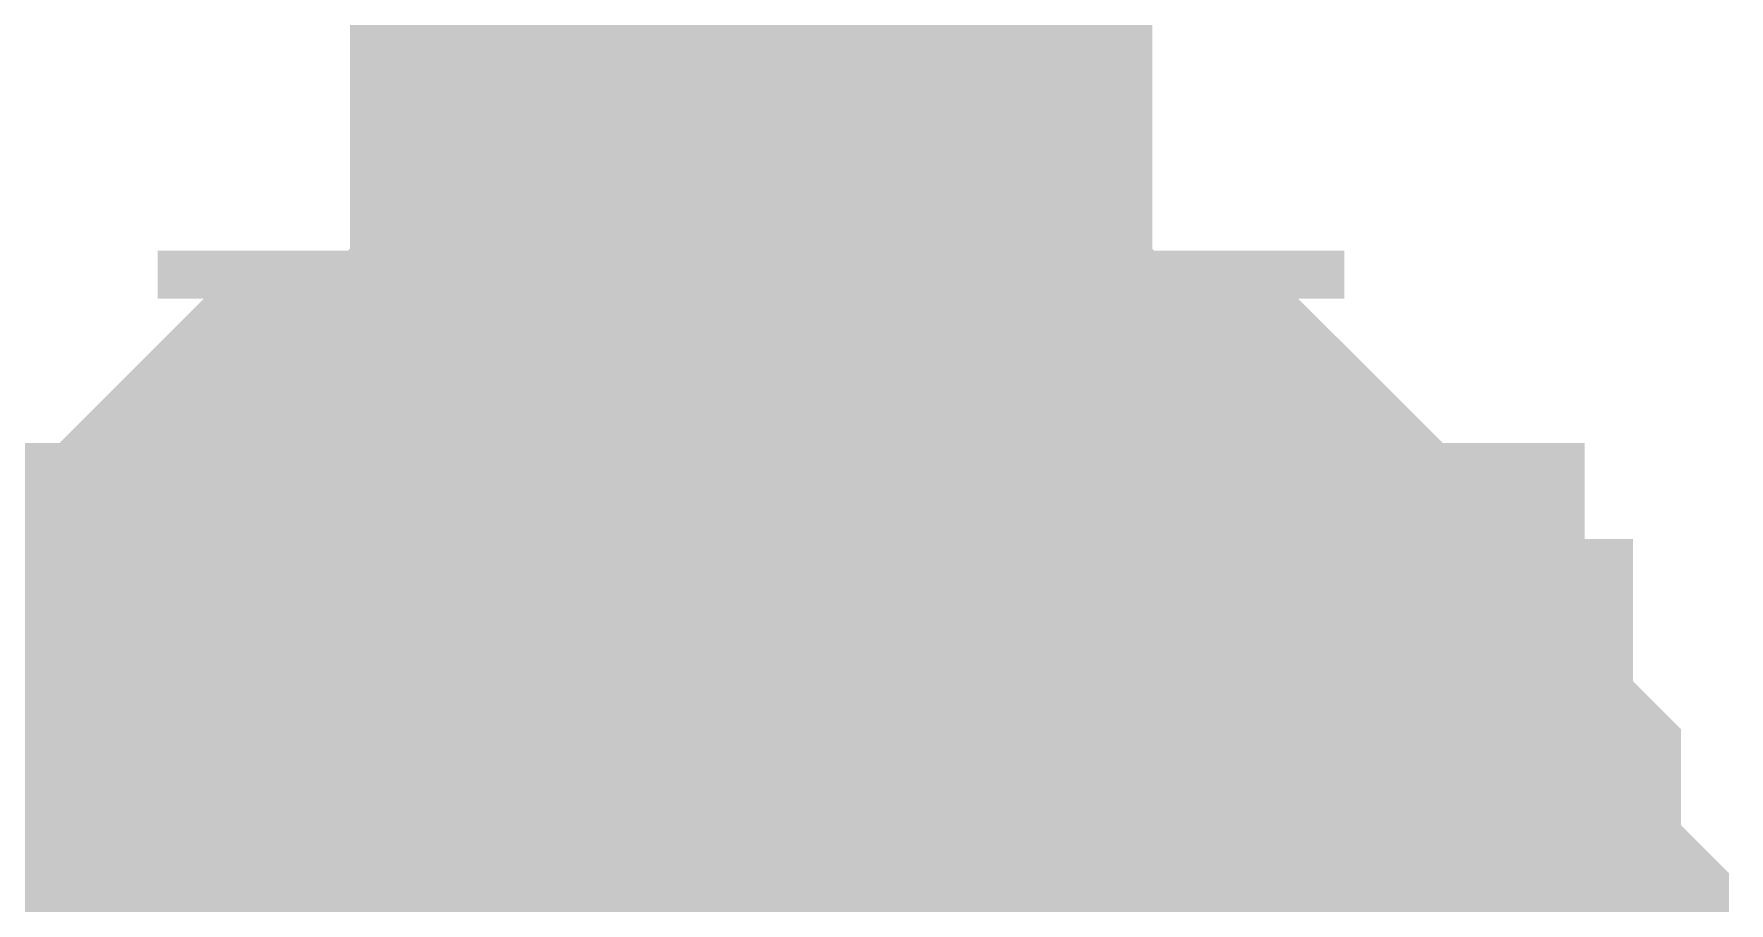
# Model space of a CAD drawing. Header units: inches. Extents: x 0 to 841, y 0 to 594.
# Drawn here: x 771.834 to 773.417, y 247.669 to 248.481 of the extents above; entities that cross this region are included whole.
import ezdxf

# ---------------------------------------------------------------- set-up
doc = ezdxf.new("R2010")
doc.units = ezdxf.units.IN
doc.layers.add('Sheet', color=255, linetype='Continuous')

msp = doc.modelspace()

# ---------------------------------------------------------------- linework, layer by layer
at = {"layer": 'Sheet'}
for points in [[(772.5037, 247.5, 0.7493, 0.7493, 0), (772.5037, 249.9705, 0.7493, 0.7493, 0)], [(771.7401, 247.5, 0.2997, 0.2997, 0), (771.7401, 247.5449, 0.2997, 0.2997, 0), (771.7401, 247.5898, 0.2997, 0.2997, 0), (771.7401, 247.5898, 0.2997, 0.2997, 0), (771.7401, 247.6348, 0.2997, 0.2997, 0), (771.785, 247.6797, 0.2997, 0.2997, 0), (771.785, 247.7246, 0.2997, 0.2997, 0), (771.785, 247.7695, 0.2997, 0.2997, 0), (771.785, 247.7695, 0.2997, 0.2997, 0), (771.83, 247.8144, 0.2997, 0.2997, 0), (771.83, 247.8593, 0.2997, 0.2997, 0), (771.8749, 247.8593, 0.2997, 0.2997, 0), (771.8749, 247.9043, 0.2997, 0.2997, 0), (771.8749, 247.9492, 0.2997, 0.2997, 0), (771.9198, 247.9492, 0.2997, 0.2997, 0), (771.9647, 247.9941, 0.2997, 0.2997, 0), (771.9647, 247.9941, 0.2997, 0.2997, 0), (772.0096, 248.039, 0.2997, 0.2997, 0), (772.0096, 248.039, 0.2997, 0.2997, 0), (772.0545, 248.0839, 0.2997, 0.2997, 0), (772.0994, 248.0839, 0.2997, 0.2997, 0), (772.0994, 248.1289, 0.2997, 0.2997, 0), (772.1444, 248.1289, 0.2997, 0.2997, 0), (772.1893, 248.1289, 0.2997, 0.2997, 0), (772.2342, 248.1738, 0.2997, 0.2997, 0), (772.2342, 248.1738, 0.2997, 0.2997, 0), (772.2791, 248.1738, 0.2997, 0.2997, 0), (772.324, 248.2187, 0.2997, 0.2997, 0), (772.3689, 248.2187, 0.2997, 0.2997, 0), (772.4139, 248.2187, 0.2997, 0.2997, 0), (772.4139, 248.2187, 0.2997, 0.2997, 0), (772.4588, 248.2187, 0.2997, 0.2997, 0), (772.5037, 248.2187, 0.2997, 0.2997, 0)], [(771.7401, 247.5, 0.2997, 0.2997, 0), (771.7401, 247.5449, 0.2997, 0.2997, 0), (771.7401, 247.5898, 0.2997, 0.2997, 0), (771.7401, 247.5898, 0.2997, 0.2997, 0), (771.7401, 247.6348, 0.2997, 0.2997, 0), (771.785, 247.6797, 0.2997, 0.2997, 0), (771.785, 247.7246, 0.2997, 0.2997, 0), (771.785, 247.7695, 0.2997, 0.2997, 0), (771.785, 247.7695, 0.2997, 0.2997, 0), (771.83, 247.8144, 0.2997, 0.2997, 0), (771.83, 247.8593, 0.2997, 0.2997, 0), (771.8749, 247.8593, 0.2997, 0.2997, 0), (771.8749, 247.9043, 0.2997, 0.2997, 0), (771.8749, 247.9492, 0.2997, 0.2997, 0), (771.9198, 247.9492, 0.2997, 0.2997, 0), (771.9647, 247.9941, 0.2997, 0.2997, 0), (771.9647, 247.9941, 0.2997, 0.2997, 0), (772.0096, 248.039, 0.2997, 0.2997, 0), (772.0096, 248.039, 0.2997, 0.2997, 0), (772.0545, 248.0839, 0.2997, 0.2997, 0), (772.0994, 248.0839, 0.2997, 0.2997, 0), (772.0994, 248.1289, 0.2997, 0.2997, 0), (772.1444, 248.1289, 0.2997, 0.2997, 0), (772.1893, 248.1289, 0.2997, 0.2997, 0), (772.2342, 248.1738, 0.2997, 0.2997, 0), (772.2342, 248.1738, 0.2997, 0.2997, 0), (772.2791, 248.1738, 0.2997, 0.2997, 0), (772.324, 248.2187, 0.2997, 0.2997, 0), (772.3689, 248.2187, 0.2997, 0.2997, 0), (772.4139, 248.2187, 0.2997, 0.2997, 0), (772.4139, 248.2187, 0.2997, 0.2997, 0), (772.4588, 248.2187, 0.2997, 0.2997, 0), (772.5037, 248.2187, 0.2997, 0.2997, 0)], [(771.7401, 247.5, 0.2997, 0.2997, 0), (771.7401, 247.5449, 0.2997, 0.2997, 0), (771.7401, 247.5898, 0.2997, 0.2997, 0), (771.7401, 247.5898, 0.2997, 0.2997, 0), (771.7401, 247.6348, 0.2997, 0.2997, 0), (771.785, 247.6797, 0.2997, 0.2997, 0), (771.785, 247.7246, 0.2997, 0.2997, 0), (771.785, 247.7695, 0.2997, 0.2997, 0), (771.785, 247.7695, 0.2997, 0.2997, 0), (771.83, 247.8144, 0.2997, 0.2997, 0), (771.83, 247.8593, 0.2997, 0.2997, 0), (771.8749, 247.8593, 0.2997, 0.2997, 0), (771.8749, 247.9043, 0.2997, 0.2997, 0), (771.8749, 247.9492, 0.2997, 0.2997, 0), (771.9198, 247.9492, 0.2997, 0.2997, 0), (771.9647, 247.9941, 0.2997, 0.2997, 0), (771.9647, 247.9941, 0.2997, 0.2997, 0), (772.0096, 248.039, 0.2997, 0.2997, 0), (772.0096, 248.039, 0.2997, 0.2997, 0), (772.0545, 248.0839, 0.2997, 0.2997, 0), (772.0994, 248.0839, 0.2997, 0.2997, 0), (772.0994, 248.1289, 0.2997, 0.2997, 0), (772.1444, 248.1289, 0.2997, 0.2997, 0), (772.1893, 248.1289, 0.2997, 0.2997, 0), (772.2342, 248.1738, 0.2997, 0.2997, 0), (772.2342, 248.1738, 0.2997, 0.2997, 0), (772.2791, 248.1738, 0.2997, 0.2997, 0), (772.324, 248.2187, 0.2997, 0.2997, 0), (772.3689, 248.2187, 0.2997, 0.2997, 0), (772.4139, 248.2187, 0.2997, 0.2997, 0), (772.4139, 248.2187, 0.2997, 0.2997, 0), (772.4588, 248.2187, 0.2997, 0.2997, 0), (772.5037, 248.2187, 0.2997, 0.2997, 0)], [(771.7401, 247.5, 0.2997, 0.2997, 0), (771.7401, 247.5449, 0.2997, 0.2997, 0), (771.7401, 247.5898, 0.2997, 0.2997, 0), (771.7401, 247.5898, 0.2997, 0.2997, 0), (771.7401, 247.6348, 0.2997, 0.2997, 0), (771.785, 247.6797, 0.2997, 0.2997, 0), (771.785, 247.7246, 0.2997, 0.2997, 0), (771.785, 247.7695, 0.2997, 0.2997, 0), (771.785, 247.7695, 0.2997, 0.2997, 0), (771.83, 247.8144, 0.2997, 0.2997, 0), (771.83, 247.8593, 0.2997, 0.2997, 0), (771.8749, 247.8593, 0.2997, 0.2997, 0), (771.8749, 247.9043, 0.2997, 0.2997, 0), (771.8749, 247.9492, 0.2997, 0.2997, 0), (771.9198, 247.9492, 0.2997, 0.2997, 0), (771.9647, 247.9941, 0.2997, 0.2997, 0), (771.9647, 247.9941, 0.2997, 0.2997, 0), (772.0096, 248.039, 0.2997, 0.2997, 0), (772.0096, 248.039, 0.2997, 0.2997, 0), (772.0545, 248.0839, 0.2997, 0.2997, 0), (772.0994, 248.0839, 0.2997, 0.2997, 0), (772.0994, 248.1289, 0.2997, 0.2997, 0), (772.1444, 248.1289, 0.2997, 0.2997, 0), (772.1893, 248.1289, 0.2997, 0.2997, 0), (772.2342, 248.1738, 0.2997, 0.2997, 0), (772.2342, 248.1738, 0.2997, 0.2997, 0), (772.2791, 248.1738, 0.2997, 0.2997, 0), (772.324, 248.2187, 0.2997, 0.2997, 0), (772.3689, 248.2187, 0.2997, 0.2997, 0), (772.4139, 248.2187, 0.2997, 0.2997, 0), (772.4139, 248.2187, 0.2997, 0.2997, 0), (772.4588, 248.2187, 0.2997, 0.2997, 0), (772.5037, 248.2187, 0.2997, 0.2997, 0)], [(772.5037, 248.2187, 0.2997, 0.2997, 0), (772.5037, 248.2187, 0.2997, 0.2997, 0)], [(772.5037, 248.2187, 0.2997, 0.2997, 0), (772.5486, 248.2187, 0.2997, 0.2997, 0), (772.5935, 248.2187, 0.2997, 0.2997, 0), (772.5935, 248.2187, 0.2997, 0.2997, 0), (772.6384, 248.2187, 0.2997, 0.2997, 0), (772.6833, 248.2187, 0.2997, 0.2997, 0), (772.7283, 248.1738, 0.2997, 0.2997, 0), (772.7732, 248.1738, 0.2997, 0.2997, 0), (772.7732, 248.1738, 0.2997, 0.2997, 0), (772.8181, 248.1289, 0.2997, 0.2997, 0), (772.863, 248.1289, 0.2997, 0.2997, 0), (772.9079, 248.1289, 0.2997, 0.2997, 0), (772.9079, 248.0839, 0.2997, 0.2997, 0), (772.9528, 248.0839, 0.2997, 0.2997, 0), (772.9978, 248.039, 0.2997, 0.2997, 0), (772.9978, 248.039, 0.2997, 0.2997, 0), (773.0427, 247.9941, 0.2997, 0.2997, 0), (773.0427, 247.9941, 0.2997, 0.2997, 0), (773.0876, 247.9492, 0.2997, 0.2997, 0), (773.1325, 247.9492, 0.2997, 0.2997, 0), (773.1325, 247.9043, 0.2997, 0.2997, 0), (773.1325, 247.8593, 0.2997, 0.2997, 0), (773.1774, 247.8593, 0.2997, 0.2997, 0), (773.1774, 247.8144, 0.2997, 0.2997, 0), (773.2223, 247.7695, 0.2997, 0.2997, 0), (773.2223, 247.7695, 0.2997, 0.2997, 0), (773.2223, 247.7246, 0.2997, 0.2997, 0), (773.2223, 247.6797, 0.2997, 0.2997, 0), (773.2673, 247.6348, 0.2997, 0.2997, 0), (773.2673, 247.5898, 0.2997, 0.2997, 0), (773.2673, 247.5898, 0.2997, 0.2997, 0), (773.2673, 247.5449, 0.2997, 0.2997, 0), (773.2673, 247.5, 0.2997, 0.2997, 0)], [(772.5037, 248.2187, 0.2997, 0.2997, 0), (772.5037, 248.2187, 0.2997, 0.2997, 0)], [(772.5037, 248.2187, 0.2997, 0.2997, 0), (772.5486, 248.2187, 0.2997, 0.2997, 0), (772.5935, 248.2187, 0.2997, 0.2997, 0), (772.5935, 248.2187, 0.2997, 0.2997, 0), (772.6384, 248.2187, 0.2997, 0.2997, 0), (772.6833, 248.2187, 0.2997, 0.2997, 0), (772.7283, 248.1738, 0.2997, 0.2997, 0), (772.7732, 248.1738, 0.2997, 0.2997, 0), (772.7732, 248.1738, 0.2997, 0.2997, 0), (772.8181, 248.1289, 0.2997, 0.2997, 0), (772.863, 248.1289, 0.2997, 0.2997, 0), (772.9079, 248.1289, 0.2997, 0.2997, 0), (772.9079, 248.0839, 0.2997, 0.2997, 0), (772.9528, 248.0839, 0.2997, 0.2997, 0), (772.9978, 248.039, 0.2997, 0.2997, 0), (772.9978, 248.039, 0.2997, 0.2997, 0), (773.0427, 247.9941, 0.2997, 0.2997, 0), (773.0427, 247.9941, 0.2997, 0.2997, 0), (773.0876, 247.9492, 0.2997, 0.2997, 0), (773.1325, 247.9492, 0.2997, 0.2997, 0), (773.1325, 247.9043, 0.2997, 0.2997, 0), (773.1325, 247.8593, 0.2997, 0.2997, 0), (773.1774, 247.8593, 0.2997, 0.2997, 0), (773.1774, 247.8144, 0.2997, 0.2997, 0), (773.2223, 247.7695, 0.2997, 0.2997, 0), (773.2223, 247.7695, 0.2997, 0.2997, 0), (773.2223, 247.7246, 0.2997, 0.2997, 0), (773.2223, 247.6797, 0.2997, 0.2997, 0), (773.2673, 247.6348, 0.2997, 0.2997, 0), (773.2673, 247.5898, 0.2997, 0.2997, 0), (773.2673, 247.5898, 0.2997, 0.2997, 0), (773.2673, 247.5449, 0.2997, 0.2997, 0), (773.2673, 247.5, 0.2997, 0.2997, 0)], [(772.5037, 248.2187, 0.2997, 0.2997, 0), (772.5037, 248.2187, 0.2997, 0.2997, 0)], [(772.5037, 248.2187, 0.2997, 0.2997, 0), (772.5486, 248.2187, 0.2997, 0.2997, 0), (772.5935, 248.2187, 0.2997, 0.2997, 0), (772.5935, 248.2187, 0.2997, 0.2997, 0), (772.6384, 248.2187, 0.2997, 0.2997, 0), (772.6833, 248.2187, 0.2997, 0.2997, 0), (772.7283, 248.1738, 0.2997, 0.2997, 0), (772.7732, 248.1738, 0.2997, 0.2997, 0), (772.7732, 248.1738, 0.2997, 0.2997, 0), (772.8181, 248.1289, 0.2997, 0.2997, 0), (772.863, 248.1289, 0.2997, 0.2997, 0), (772.9079, 248.1289, 0.2997, 0.2997, 0), (772.9079, 248.0839, 0.2997, 0.2997, 0), (772.9528, 248.0839, 0.2997, 0.2997, 0), (772.9978, 248.039, 0.2997, 0.2997, 0), (772.9978, 248.039, 0.2997, 0.2997, 0), (773.0427, 247.9941, 0.2997, 0.2997, 0), (773.0427, 247.9941, 0.2997, 0.2997, 0), (773.0876, 247.9492, 0.2997, 0.2997, 0), (773.1325, 247.9492, 0.2997, 0.2997, 0), (773.1325, 247.9043, 0.2997, 0.2997, 0), (773.1325, 247.8593, 0.2997, 0.2997, 0), (773.1774, 247.8593, 0.2997, 0.2997, 0), (773.1774, 247.8144, 0.2997, 0.2997, 0), (773.2223, 247.7695, 0.2997, 0.2997, 0), (773.2223, 247.7695, 0.2997, 0.2997, 0), (773.2223, 247.7246, 0.2997, 0.2997, 0), (773.2223, 247.6797, 0.2997, 0.2997, 0), (773.2673, 247.6348, 0.2997, 0.2997, 0), (773.2673, 247.5898, 0.2997, 0.2997, 0), (773.2673, 247.5898, 0.2997, 0.2997, 0), (773.2673, 247.5449, 0.2997, 0.2997, 0), (773.2673, 247.5, 0.2997, 0.2997, 0)], [(772.5037, 248.2187, 0.2997, 0.2997, 0), (772.5037, 248.2187, 0.2997, 0.2997, 0)], [(772.5037, 248.2187, 0.2997, 0.2997, 0), (772.5486, 248.2187, 0.2997, 0.2997, 0), (772.5935, 248.2187, 0.2997, 0.2997, 0), (772.5935, 248.2187, 0.2997, 0.2997, 0), (772.6384, 248.2187, 0.2997, 0.2997, 0), (772.6833, 248.2187, 0.2997, 0.2997, 0), (772.7283, 248.1738, 0.2997, 0.2997, 0), (772.7732, 248.1738, 0.2997, 0.2997, 0), (772.7732, 248.1738, 0.2997, 0.2997, 0), (772.8181, 248.1289, 0.2997, 0.2997, 0), (772.863, 248.1289, 0.2997, 0.2997, 0), (772.9079, 248.1289, 0.2997, 0.2997, 0), (772.9079, 248.0839, 0.2997, 0.2997, 0), (772.9528, 248.0839, 0.2997, 0.2997, 0), (772.9978, 248.039, 0.2997, 0.2997, 0), (772.9978, 248.039, 0.2997, 0.2997, 0), (773.0427, 247.9941, 0.2997, 0.2997, 0), (773.0427, 247.9941, 0.2997, 0.2997, 0), (773.0876, 247.9492, 0.2997, 0.2997, 0), (773.1325, 247.9492, 0.2997, 0.2997, 0), (773.1325, 247.9043, 0.2997, 0.2997, 0), (773.1325, 247.8593, 0.2997, 0.2997, 0), (773.1774, 247.8593, 0.2997, 0.2997, 0), (773.1774, 247.8144, 0.2997, 0.2997, 0), (773.2223, 247.7695, 0.2997, 0.2997, 0), (773.2223, 247.7695, 0.2997, 0.2997, 0), (773.2223, 247.7246, 0.2997, 0.2997, 0), (773.2223, 247.6797, 0.2997, 0.2997, 0), (773.2673, 247.6348, 0.2997, 0.2997, 0), (773.2673, 247.5898, 0.2997, 0.2997, 0), (773.2673, 247.5898, 0.2997, 0.2997, 0), (773.2673, 247.5449, 0.2997, 0.2997, 0), (773.2673, 247.5, 0.2997, 0.2997, 0)], [(771.7401, 247.6348, 0.0991, 0.0991, 0), (771.785, 247.6797, 0.0991, 0.0991, 0), (771.785, 247.7246, 0.0991, 0.0991, 0), (771.785, 247.7695, 0.0991, 0.0991, 0), (771.785, 247.7695, 0.0991, 0.0991, 0), (771.83, 247.8144, 0.0991, 0.0991, 0), (771.83, 247.8593, 0.0991, 0.0991, 0), (771.8749, 247.8593, 0.0991, 0.0991, 0), (771.8749, 247.9043, 0.0991, 0.0991, 0), (771.8749, 247.9492, 0.0991, 0.0991, 0), (771.9198, 247.9492, 0.0991, 0.0991, 0), (771.9647, 247.9941, 0.0991, 0.0991, 0), (771.9647, 247.9941, 0.0991, 0.0991, 0), (772.0096, 248.039, 0.0991, 0.0991, 0), (772.0096, 248.039, 0.0991, 0.0991, 0), (772.0545, 248.0839, 0.0991, 0.0991, 0), (772.0994, 248.0839, 0.0991, 0.0991, 0), (772.0994, 248.1289, 0.0991, 0.0991, 0), (772.1444, 248.1289, 0.0991, 0.0991, 0), (772.1893, 248.1289, 0.0991, 0.0991, 0), (772.2342, 248.1738, 0.0991, 0.0991, 0), (772.2342, 248.1738, 0.0991, 0.0991, 0), (772.2791, 248.1738, 0.0991, 0.0991, 0), (772.324, 248.2187, 0.0991, 0.0991, 0), (772.3689, 248.2187, 0.0991, 0.0991, 0), (772.4139, 248.2187, 0.0991, 0.0991, 0), (772.4139, 248.2187, 0.0991, 0.0991, 0), (772.4588, 248.2187, 0.0991, 0.0991, 0), (772.5037, 248.2187, 0.0991, 0.0991, 0)], [(771.7401, 247.6348, 0.0991, 0.0991, 0), (771.785, 247.6797, 0.0991, 0.0991, 0), (771.785, 247.7246, 0.0991, 0.0991, 0), (771.785, 247.7695, 0.0991, 0.0991, 0), (771.785, 247.7695, 0.0991, 0.0991, 0), (771.83, 247.8144, 0.0991, 0.0991, 0), (771.83, 247.8593, 0.0991, 0.0991, 0), (771.8749, 247.8593, 0.0991, 0.0991, 0), (771.8749, 247.9043, 0.0991, 0.0991, 0), (771.8749, 247.9492, 0.0991, 0.0991, 0), (771.9198, 247.9492, 0.0991, 0.0991, 0), (771.9647, 247.9941, 0.0991, 0.0991, 0), (771.9647, 247.9941, 0.0991, 0.0991, 0), (772.0096, 248.039, 0.0991, 0.0991, 0), (772.0096, 248.039, 0.0991, 0.0991, 0), (772.0545, 248.0839, 0.0991, 0.0991, 0), (772.0994, 248.0839, 0.0991, 0.0991, 0), (772.0994, 248.1289, 0.0991, 0.0991, 0), (772.1444, 248.1289, 0.0991, 0.0991, 0), (772.1893, 248.1289, 0.0991, 0.0991, 0), (772.2342, 248.1738, 0.0991, 0.0991, 0), (772.2342, 248.1738, 0.0991, 0.0991, 0), (772.2791, 248.1738, 0.0991, 0.0991, 0), (772.324, 248.2187, 0.0991, 0.0991, 0), (772.3689, 248.2187, 0.0991, 0.0991, 0), (772.4139, 248.2187, 0.0991, 0.0991, 0), (772.4139, 248.2187, 0.0991, 0.0991, 0), (772.4588, 248.2187, 0.0991, 0.0991, 0), (772.5037, 248.2187, 0.0991, 0.0991, 0)], [(771.7401, 247.6348, 0.0991, 0.0991, 0), (771.785, 247.6797, 0.0991, 0.0991, 0), (771.785, 247.7246, 0.0991, 0.0991, 0), (771.785, 247.7695, 0.0991, 0.0991, 0), (771.785, 247.7695, 0.0991, 0.0991, 0), (771.83, 247.8144, 0.0991, 0.0991, 0), (771.83, 247.8593, 0.0991, 0.0991, 0), (771.8749, 247.8593, 0.0991, 0.0991, 0), (771.8749, 247.9043, 0.0991, 0.0991, 0), (771.8749, 247.9492, 0.0991, 0.0991, 0), (771.9198, 247.9492, 0.0991, 0.0991, 0), (771.9647, 247.9941, 0.0991, 0.0991, 0), (771.9647, 247.9941, 0.0991, 0.0991, 0), (772.0096, 248.039, 0.0991, 0.0991, 0), (772.0096, 248.039, 0.0991, 0.0991, 0), (772.0545, 248.0839, 0.0991, 0.0991, 0), (772.0994, 248.0839, 0.0991, 0.0991, 0), (772.0994, 248.1289, 0.0991, 0.0991, 0), (772.1444, 248.1289, 0.0991, 0.0991, 0), (772.1893, 248.1289, 0.0991, 0.0991, 0), (772.2342, 248.1738, 0.0991, 0.0991, 0), (772.2342, 248.1738, 0.0991, 0.0991, 0), (772.2791, 248.1738, 0.0991, 0.0991, 0), (772.324, 248.2187, 0.0991, 0.0991, 0), (772.3689, 248.2187, 0.0991, 0.0991, 0), (772.4139, 248.2187, 0.0991, 0.0991, 0), (772.4139, 248.2187, 0.0991, 0.0991, 0), (772.4588, 248.2187, 0.0991, 0.0991, 0), (772.5037, 248.2187, 0.0991, 0.0991, 0)], [(771.7401, 247.6348, 0.0991, 0.0991, 0), (771.785, 247.6797, 0.0991, 0.0991, 0), (771.785, 247.7246, 0.0991, 0.0991, 0), (771.785, 247.7695, 0.0991, 0.0991, 0), (771.785, 247.7695, 0.0991, 0.0991, 0), (771.83, 247.8144, 0.0991, 0.0991, 0), (771.83, 247.8593, 0.0991, 0.0991, 0), (771.8749, 247.8593, 0.0991, 0.0991, 0), (771.8749, 247.9043, 0.0991, 0.0991, 0), (771.8749, 247.9492, 0.0991, 0.0991, 0), (771.9198, 247.9492, 0.0991, 0.0991, 0), (771.9647, 247.9941, 0.0991, 0.0991, 0), (771.9647, 247.9941, 0.0991, 0.0991, 0), (772.0096, 248.039, 0.0991, 0.0991, 0), (772.0096, 248.039, 0.0991, 0.0991, 0), (772.0545, 248.0839, 0.0991, 0.0991, 0), (772.0994, 248.0839, 0.0991, 0.0991, 0), (772.0994, 248.1289, 0.0991, 0.0991, 0), (772.1444, 248.1289, 0.0991, 0.0991, 0), (772.1893, 248.1289, 0.0991, 0.0991, 0), (772.2342, 248.1738, 0.0991, 0.0991, 0), (772.2342, 248.1738, 0.0991, 0.0991, 0), (772.2791, 248.1738, 0.0991, 0.0991, 0), (772.324, 248.2187, 0.0991, 0.0991, 0), (772.3689, 248.2187, 0.0991, 0.0991, 0), (772.4139, 248.2187, 0.0991, 0.0991, 0), (772.4139, 248.2187, 0.0991, 0.0991, 0), (772.4588, 248.2187, 0.0991, 0.0991, 0), (772.5037, 248.2187, 0.0991, 0.0991, 0)], [(772.5037, 248.2187, 0.0991, 0.0991, 0), (772.5037, 248.2187, 0.0991, 0.0991, 0)], [(772.5037, 248.2187, 0.0991, 0.0991, 0), (772.5486, 248.2187, 0.0991, 0.0991, 0), (772.5935, 248.2187, 0.0991, 0.0991, 0), (772.5935, 248.2187, 0.0991, 0.0991, 0), (772.6384, 248.2187, 0.0991, 0.0991, 0), (772.6833, 248.2187, 0.0991, 0.0991, 0), (772.7283, 248.1738, 0.0991, 0.0991, 0), (772.7732, 248.1738, 0.0991, 0.0991, 0), (772.7732, 248.1738, 0.0991, 0.0991, 0), (772.8181, 248.1289, 0.0991, 0.0991, 0), (772.863, 248.1289, 0.0991, 0.0991, 0), (772.9079, 248.1289, 0.0991, 0.0991, 0), (772.9079, 248.0839, 0.0991, 0.0991, 0), (772.9528, 248.0839, 0.0991, 0.0991, 0), (772.9978, 248.039, 0.0991, 0.0991, 0), (772.9978, 248.039, 0.0991, 0.0991, 0), (773.0427, 247.9941, 0.0991, 0.0991, 0), (773.0427, 247.9941, 0.0991, 0.0991, 0), (773.0876, 247.9492, 0.0991, 0.0991, 0), (773.1325, 247.9492, 0.0991, 0.0991, 0), (773.1325, 247.9043, 0.0991, 0.0991, 0), (773.1325, 247.8593, 0.0991, 0.0991, 0), (773.1774, 247.8593, 0.0991, 0.0991, 0), (773.1774, 247.8144, 0.0991, 0.0991, 0), (773.2223, 247.7695, 0.0991, 0.0991, 0), (773.2223, 247.7695, 0.0991, 0.0991, 0), (773.2223, 247.7246, 0.0991, 0.0991, 0), (773.2223, 247.6797, 0.0991, 0.0991, 0), (773.2673, 247.6348, 0.0991, 0.0991, 0), (773.2673, 247.5898, 0.0991, 0.0991, 0)], [(772.5037, 248.2187, 0.0991, 0.0991, 0), (772.5037, 248.2187, 0.0991, 0.0991, 0)], [(772.5037, 248.2187, 0.0991, 0.0991, 0), (772.5486, 248.2187, 0.0991, 0.0991, 0), (772.5935, 248.2187, 0.0991, 0.0991, 0), (772.5935, 248.2187, 0.0991, 0.0991, 0), (772.6384, 248.2187, 0.0991, 0.0991, 0), (772.6833, 248.2187, 0.0991, 0.0991, 0), (772.7283, 248.1738, 0.0991, 0.0991, 0), (772.7732, 248.1738, 0.0991, 0.0991, 0), (772.7732, 248.1738, 0.0991, 0.0991, 0), (772.8181, 248.1289, 0.0991, 0.0991, 0), (772.863, 248.1289, 0.0991, 0.0991, 0), (772.9079, 248.1289, 0.0991, 0.0991, 0), (772.9079, 248.0839, 0.0991, 0.0991, 0), (772.9528, 248.0839, 0.0991, 0.0991, 0), (772.9978, 248.039, 0.0991, 0.0991, 0), (772.9978, 248.039, 0.0991, 0.0991, 0), (773.0427, 247.9941, 0.0991, 0.0991, 0), (773.0427, 247.9941, 0.0991, 0.0991, 0), (773.0876, 247.9492, 0.0991, 0.0991, 0), (773.1325, 247.9492, 0.0991, 0.0991, 0), (773.1325, 247.9043, 0.0991, 0.0991, 0), (773.1325, 247.8593, 0.0991, 0.0991, 0), (773.1774, 247.8593, 0.0991, 0.0991, 0), (773.1774, 247.8144, 0.0991, 0.0991, 0), (773.2223, 247.7695, 0.0991, 0.0991, 0), (773.2223, 247.7695, 0.0991, 0.0991, 0), (773.2223, 247.7246, 0.0991, 0.0991, 0), (773.2223, 247.6797, 0.0991, 0.0991, 0), (773.2673, 247.6348, 0.0991, 0.0991, 0), (773.2673, 247.5898, 0.0991, 0.0991, 0)], [(772.5037, 248.2187, 0.0991, 0.0991, 0), (772.5037, 248.2187, 0.0991, 0.0991, 0)], [(772.5037, 248.2187, 0.0991, 0.0991, 0), (772.5486, 248.2187, 0.0991, 0.0991, 0), (772.5935, 248.2187, 0.0991, 0.0991, 0), (772.5935, 248.2187, 0.0991, 0.0991, 0), (772.6384, 248.2187, 0.0991, 0.0991, 0), (772.6833, 248.2187, 0.0991, 0.0991, 0), (772.7283, 248.1738, 0.0991, 0.0991, 0), (772.7732, 248.1738, 0.0991, 0.0991, 0), (772.7732, 248.1738, 0.0991, 0.0991, 0), (772.8181, 248.1289, 0.0991, 0.0991, 0), (772.863, 248.1289, 0.0991, 0.0991, 0), (772.9079, 248.1289, 0.0991, 0.0991, 0), (772.9079, 248.0839, 0.0991, 0.0991, 0), (772.9528, 248.0839, 0.0991, 0.0991, 0), (772.9978, 248.039, 0.0991, 0.0991, 0), (772.9978, 248.039, 0.0991, 0.0991, 0), (773.0427, 247.9941, 0.0991, 0.0991, 0), (773.0427, 247.9941, 0.0991, 0.0991, 0), (773.0876, 247.9492, 0.0991, 0.0991, 0), (773.1325, 247.9492, 0.0991, 0.0991, 0), (773.1325, 247.9043, 0.0991, 0.0991, 0), (773.1325, 247.8593, 0.0991, 0.0991, 0), (773.1774, 247.8593, 0.0991, 0.0991, 0), (773.1774, 247.8144, 0.0991, 0.0991, 0), (773.2223, 247.7695, 0.0991, 0.0991, 0), (773.2223, 247.7695, 0.0991, 0.0991, 0), (773.2223, 247.7246, 0.0991, 0.0991, 0), (773.2223, 247.6797, 0.0991, 0.0991, 0), (773.2673, 247.6348, 0.0991, 0.0991, 0), (773.2673, 247.5898, 0.0991, 0.0991, 0)], [(772.5037, 248.2187, 0.0991, 0.0991, 0), (772.5037, 248.2187, 0.0991, 0.0991, 0)], [(772.5037, 248.2187, 0.0991, 0.0991, 0), (772.5486, 248.2187, 0.0991, 0.0991, 0), (772.5935, 248.2187, 0.0991, 0.0991, 0), (772.5935, 248.2187, 0.0991, 0.0991, 0), (772.6384, 248.2187, 0.0991, 0.0991, 0), (772.6833, 248.2187, 0.0991, 0.0991, 0), (772.7283, 248.1738, 0.0991, 0.0991, 0), (772.7732, 248.1738, 0.0991, 0.0991, 0), (772.7732, 248.1738, 0.0991, 0.0991, 0), (772.8181, 248.1289, 0.0991, 0.0991, 0), (772.863, 248.1289, 0.0991, 0.0991, 0), (772.9079, 248.1289, 0.0991, 0.0991, 0), (772.9079, 248.0839, 0.0991, 0.0991, 0), (772.9528, 248.0839, 0.0991, 0.0991, 0), (772.9978, 248.039, 0.0991, 0.0991, 0), (772.9978, 248.039, 0.0991, 0.0991, 0), (773.0427, 247.9941, 0.0991, 0.0991, 0), (773.0427, 247.9941, 0.0991, 0.0991, 0), (773.0876, 247.9492, 0.0991, 0.0991, 0), (773.1325, 247.9492, 0.0991, 0.0991, 0), (773.1325, 247.9043, 0.0991, 0.0991, 0), (773.1325, 247.8593, 0.0991, 0.0991, 0), (773.1774, 247.8593, 0.0991, 0.0991, 0), (773.1774, 247.8144, 0.0991, 0.0991, 0), (773.2223, 247.7695, 0.0991, 0.0991, 0), (773.2223, 247.7695, 0.0991, 0.0991, 0), (773.2223, 247.7246, 0.0991, 0.0991, 0), (773.2223, 247.6797, 0.0991, 0.0991, 0), (773.2673, 247.6348, 0.0991, 0.0991, 0), (773.2673, 247.5898, 0.0991, 0.0991, 0)], [(772.0096, 247.5, 0.2997, 0.2997, 0), (772.0096, 247.5449, 0.2997, 0.2997, 0), (772.0096, 247.5449, 0.2997, 0.2997, 0), (772.0096, 247.5898, 0.2997, 0.2997, 0), (772.0096, 247.5898, 0.2997, 0.2997, 0), (772.0096, 247.6348, 0.2997, 0.2997, 0), (772.0545, 247.6348, 0.2997, 0.2997, 0), (772.0545, 247.6797, 0.2997, 0.2997, 0), (772.0545, 247.6797, 0.2997, 0.2997, 0), (772.0545, 247.7246, 0.2997, 0.2997, 0), (772.0545, 247.7246, 0.2997, 0.2997, 0), (772.0994, 247.7695, 0.2997, 0.2997, 0), (772.0994, 247.7695, 0.2997, 0.2997, 0), (772.0994, 247.8144, 0.2997, 0.2997, 0), (772.1444, 247.8144, 0.2997, 0.2997, 0), (772.1444, 247.8144, 0.2997, 0.2997, 0), (772.1444, 247.8593, 0.2997, 0.2997, 0), (772.1893, 247.8593, 0.2997, 0.2997, 0), (772.1893, 247.8593, 0.2997, 0.2997, 0), (772.1893, 247.9043, 0.2997, 0.2997, 0), (772.2342, 247.9043, 0.2997, 0.2997, 0), (772.2342, 247.9043, 0.2997, 0.2997, 0), (772.2791, 247.9492, 0.2997, 0.2997, 0), (772.2791, 247.9492, 0.2997, 0.2997, 0), (772.324, 247.9492, 0.2997, 0.2997, 0), (772.324, 247.9492, 0.2997, 0.2997, 0), (772.3689, 247.9492, 0.2997, 0.2997, 0), (772.3689, 247.9941, 0.2997, 0.2997, 0), (772.4139, 247.9941, 0.2997, 0.2997, 0), (772.4139, 247.9941, 0.2997, 0.2997, 0), (772.4588, 247.9941, 0.2997, 0.2997, 0), (772.4588, 247.9941, 0.2997, 0.2997, 0), (772.5037, 247.9941, 0.2997, 0.2997, 0)], [(772.0096, 247.5, 0.2997, 0.2997, 0), (772.0096, 247.5449, 0.2997, 0.2997, 0), (772.0096, 247.5449, 0.2997, 0.2997, 0), (772.0096, 247.5898, 0.2997, 0.2997, 0), (772.0096, 247.5898, 0.2997, 0.2997, 0), (772.0096, 247.6348, 0.2997, 0.2997, 0), (772.0545, 247.6348, 0.2997, 0.2997, 0), (772.0545, 247.6797, 0.2997, 0.2997, 0), (772.0545, 247.6797, 0.2997, 0.2997, 0), (772.0545, 247.7246, 0.2997, 0.2997, 0), (772.0545, 247.7246, 0.2997, 0.2997, 0), (772.0994, 247.7695, 0.2997, 0.2997, 0), (772.0994, 247.7695, 0.2997, 0.2997, 0), (772.0994, 247.8144, 0.2997, 0.2997, 0), (772.1444, 247.8144, 0.2997, 0.2997, 0), (772.1444, 247.8144, 0.2997, 0.2997, 0), (772.1444, 247.8593, 0.2997, 0.2997, 0), (772.1893, 247.8593, 0.2997, 0.2997, 0), (772.1893, 247.8593, 0.2997, 0.2997, 0), (772.1893, 247.9043, 0.2997, 0.2997, 0), (772.2342, 247.9043, 0.2997, 0.2997, 0), (772.2342, 247.9043, 0.2997, 0.2997, 0), (772.2791, 247.9492, 0.2997, 0.2997, 0), (772.2791, 247.9492, 0.2997, 0.2997, 0), (772.324, 247.9492, 0.2997, 0.2997, 0), (772.324, 247.9492, 0.2997, 0.2997, 0), (772.3689, 247.9492, 0.2997, 0.2997, 0), (772.3689, 247.9941, 0.2997, 0.2997, 0), (772.4139, 247.9941, 0.2997, 0.2997, 0), (772.4139, 247.9941, 0.2997, 0.2997, 0), (772.4588, 247.9941, 0.2997, 0.2997, 0), (772.4588, 247.9941, 0.2997, 0.2997, 0), (772.5037, 247.9941, 0.2997, 0.2997, 0)], [(772.0096, 247.5, 0.2997, 0.2997, 0), (772.0096, 247.5449, 0.2997, 0.2997, 0), (772.0096, 247.5449, 0.2997, 0.2997, 0), (772.0096, 247.5898, 0.2997, 0.2997, 0), (772.0096, 247.5898, 0.2997, 0.2997, 0), (772.0096, 247.6348, 0.2997, 0.2997, 0), (772.0545, 247.6348, 0.2997, 0.2997, 0), (772.0545, 247.6797, 0.2997, 0.2997, 0), (772.0545, 247.6797, 0.2997, 0.2997, 0), (772.0545, 247.7246, 0.2997, 0.2997, 0), (772.0545, 247.7246, 0.2997, 0.2997, 0), (772.0994, 247.7695, 0.2997, 0.2997, 0), (772.0994, 247.7695, 0.2997, 0.2997, 0), (772.0994, 247.8144, 0.2997, 0.2997, 0), (772.1444, 247.8144, 0.2997, 0.2997, 0), (772.1444, 247.8144, 0.2997, 0.2997, 0), (772.1444, 247.8593, 0.2997, 0.2997, 0), (772.1893, 247.8593, 0.2997, 0.2997, 0), (772.1893, 247.8593, 0.2997, 0.2997, 0), (772.1893, 247.9043, 0.2997, 0.2997, 0), (772.2342, 247.9043, 0.2997, 0.2997, 0), (772.2342, 247.9043, 0.2997, 0.2997, 0), (772.2791, 247.9492, 0.2997, 0.2997, 0), (772.2791, 247.9492, 0.2997, 0.2997, 0), (772.324, 247.9492, 0.2997, 0.2997, 0), (772.324, 247.9492, 0.2997, 0.2997, 0), (772.3689, 247.9492, 0.2997, 0.2997, 0), (772.3689, 247.9941, 0.2997, 0.2997, 0), (772.4139, 247.9941, 0.2997, 0.2997, 0), (772.4139, 247.9941, 0.2997, 0.2997, 0), (772.4588, 247.9941, 0.2997, 0.2997, 0), (772.4588, 247.9941, 0.2997, 0.2997, 0), (772.5037, 247.9941, 0.2997, 0.2997, 0)], [(772.5037, 247.9941, 0.2997, 0.2997, 0), (772.5037, 247.9941, 0.2997, 0.2997, 0)], [(772.5037, 247.9941, 0.2997, 0.2997, 0), (772.5486, 247.9941, 0.2997, 0.2997, 0), (772.5486, 247.9941, 0.2997, 0.2997, 0), (772.5935, 247.9941, 0.2997, 0.2997, 0), (772.5935, 247.9941, 0.2997, 0.2997, 0), (772.6384, 247.9941, 0.2997, 0.2997, 0), (772.6384, 247.9492, 0.2997, 0.2997, 0), (772.6833, 247.9492, 0.2997, 0.2997, 0), (772.6833, 247.9492, 0.2997, 0.2997, 0), (772.7283, 247.9492, 0.2997, 0.2997, 0), (772.7283, 247.9492, 0.2997, 0.2997, 0), (772.7732, 247.9043, 0.2997, 0.2997, 0), (772.7732, 247.9043, 0.2997, 0.2997, 0), (772.8181, 247.9043, 0.2997, 0.2997, 0), (772.8181, 247.8593, 0.2997, 0.2997, 0), (772.8181, 247.8593, 0.2997, 0.2997, 0), (772.863, 247.8593, 0.2997, 0.2997, 0), (772.863, 247.8144, 0.2997, 0.2997, 0), (772.863, 247.8144, 0.2997, 0.2997, 0), (772.9079, 247.8144, 0.2997, 0.2997, 0), (772.9079, 247.7695, 0.2997, 0.2997, 0), (772.9079, 247.7695, 0.2997, 0.2997, 0), (772.9528, 247.7246, 0.2997, 0.2997, 0), (772.9528, 247.7246, 0.2997, 0.2997, 0), (772.9528, 247.6797, 0.2997, 0.2997, 0), (772.9528, 247.6797, 0.2997, 0.2997, 0), (772.9528, 247.6348, 0.2997, 0.2997, 0), (772.9978, 247.6348, 0.2997, 0.2997, 0), (772.9978, 247.5898, 0.2997, 0.2997, 0), (772.9978, 247.5898, 0.2997, 0.2997, 0), (772.9978, 247.5449, 0.2997, 0.2997, 0), (772.9978, 247.5449, 0.2997, 0.2997, 0), (772.9978, 247.5, 0.2997, 0.2997, 0)], [(772.5037, 247.9941, 0.2997, 0.2997, 0), (772.5037, 247.9941, 0.2997, 0.2997, 0)], [(772.5037, 247.9941, 0.2997, 0.2997, 0), (772.5486, 247.9941, 0.2997, 0.2997, 0), (772.5486, 247.9941, 0.2997, 0.2997, 0), (772.5935, 247.9941, 0.2997, 0.2997, 0), (772.5935, 247.9941, 0.2997, 0.2997, 0), (772.6384, 247.9941, 0.2997, 0.2997, 0), (772.6384, 247.9492, 0.2997, 0.2997, 0), (772.6833, 247.9492, 0.2997, 0.2997, 0), (772.6833, 247.9492, 0.2997, 0.2997, 0), (772.7283, 247.9492, 0.2997, 0.2997, 0), (772.7283, 247.9492, 0.2997, 0.2997, 0), (772.7732, 247.9043, 0.2997, 0.2997, 0), (772.7732, 247.9043, 0.2997, 0.2997, 0), (772.8181, 247.9043, 0.2997, 0.2997, 0), (772.8181, 247.8593, 0.2997, 0.2997, 0), (772.8181, 247.8593, 0.2997, 0.2997, 0), (772.863, 247.8593, 0.2997, 0.2997, 0), (772.863, 247.8144, 0.2997, 0.2997, 0), (772.863, 247.8144, 0.2997, 0.2997, 0), (772.9079, 247.8144, 0.2997, 0.2997, 0), (772.9079, 247.7695, 0.2997, 0.2997, 0), (772.9079, 247.7695, 0.2997, 0.2997, 0), (772.9528, 247.7246, 0.2997, 0.2997, 0), (772.9528, 247.7246, 0.2997, 0.2997, 0), (772.9528, 247.6797, 0.2997, 0.2997, 0), (772.9528, 247.6797, 0.2997, 0.2997, 0), (772.9528, 247.6348, 0.2997, 0.2997, 0), (772.9978, 247.6348, 0.2997, 0.2997, 0), (772.9978, 247.5898, 0.2997, 0.2997, 0), (772.9978, 247.5898, 0.2997, 0.2997, 0), (772.9978, 247.5449, 0.2997, 0.2997, 0), (772.9978, 247.5449, 0.2997, 0.2997, 0), (772.9978, 247.5, 0.2997, 0.2997, 0)], [(772.5037, 247.9941, 0.2997, 0.2997, 0), (772.5037, 247.9941, 0.2997, 0.2997, 0)], [(772.5037, 247.9941, 0.2997, 0.2997, 0), (772.5486, 247.9941, 0.2997, 0.2997, 0), (772.5486, 247.9941, 0.2997, 0.2997, 0), (772.5935, 247.9941, 0.2997, 0.2997, 0), (772.5935, 247.9941, 0.2997, 0.2997, 0), (772.6384, 247.9941, 0.2997, 0.2997, 0), (772.6384, 247.9492, 0.2997, 0.2997, 0), (772.6833, 247.9492, 0.2997, 0.2997, 0), (772.6833, 247.9492, 0.2997, 0.2997, 0), (772.7283, 247.9492, 0.2997, 0.2997, 0), (772.7283, 247.9492, 0.2997, 0.2997, 0), (772.7732, 247.9043, 0.2997, 0.2997, 0), (772.7732, 247.9043, 0.2997, 0.2997, 0), (772.8181, 247.9043, 0.2997, 0.2997, 0), (772.8181, 247.8593, 0.2997, 0.2997, 0), (772.8181, 247.8593, 0.2997, 0.2997, 0), (772.863, 247.8593, 0.2997, 0.2997, 0), (772.863, 247.8144, 0.2997, 0.2997, 0), (772.863, 247.8144, 0.2997, 0.2997, 0), (772.9079, 247.8144, 0.2997, 0.2997, 0), (772.9079, 247.7695, 0.2997, 0.2997, 0), (772.9079, 247.7695, 0.2997, 0.2997, 0), (772.9528, 247.7246, 0.2997, 0.2997, 0), (772.9528, 247.7246, 0.2997, 0.2997, 0), (772.9528, 247.6797, 0.2997, 0.2997, 0), (772.9528, 247.6797, 0.2997, 0.2997, 0), (772.9528, 247.6348, 0.2997, 0.2997, 0), (772.9978, 247.6348, 0.2997, 0.2997, 0), (772.9978, 247.5898, 0.2997, 0.2997, 0), (772.9978, 247.5898, 0.2997, 0.2997, 0), (772.9978, 247.5449, 0.2997, 0.2997, 0), (772.9978, 247.5449, 0.2997, 0.2997, 0), (772.9978, 247.5, 0.2997, 0.2997, 0)], [(772.0096, 247.5898, 0.0991, 0.0991, 0), (772.0096, 247.6348, 0.0991, 0.0991, 0), (772.0545, 247.6348, 0.0991, 0.0991, 0), (772.0545, 247.6797, 0.0991, 0.0991, 0), (772.0545, 247.6797, 0.0991, 0.0991, 0), (772.0545, 247.7246, 0.0991, 0.0991, 0), (772.0545, 247.7246, 0.0991, 0.0991, 0), (772.0994, 247.7695, 0.0991, 0.0991, 0), (772.0994, 247.7695, 0.0991, 0.0991, 0), (772.0994, 247.8144, 0.0991, 0.0991, 0), (772.1444, 247.8144, 0.0991, 0.0991, 0), (772.1444, 247.8144, 0.0991, 0.0991, 0), (772.1444, 247.8593, 0.0991, 0.0991, 0), (772.1893, 247.8593, 0.0991, 0.0991, 0), (772.1893, 247.8593, 0.0991, 0.0991, 0), (772.1893, 247.9043, 0.0991, 0.0991, 0), (772.2342, 247.9043, 0.0991, 0.0991, 0), (772.2342, 247.9043, 0.0991, 0.0991, 0), (772.2791, 247.9492, 0.0991, 0.0991, 0), (772.2791, 247.9492, 0.0991, 0.0991, 0), (772.324, 247.9492, 0.0991, 0.0991, 0), (772.324, 247.9492, 0.0991, 0.0991, 0), (772.3689, 247.9492, 0.0991, 0.0991, 0), (772.3689, 247.9941, 0.0991, 0.0991, 0), (772.4139, 247.9941, 0.0991, 0.0991, 0), (772.4139, 247.9941, 0.0991, 0.0991, 0), (772.4588, 247.9941, 0.0991, 0.0991, 0), (772.4588, 247.9941, 0.0991, 0.0991, 0), (772.5037, 247.9941, 0.0991, 0.0991, 0)], [(772.0096, 247.5898, 0.0991, 0.0991, 0), (772.0096, 247.6348, 0.0991, 0.0991, 0), (772.0545, 247.6348, 0.0991, 0.0991, 0), (772.0545, 247.6797, 0.0991, 0.0991, 0), (772.0545, 247.6797, 0.0991, 0.0991, 0), (772.0545, 247.7246, 0.0991, 0.0991, 0), (772.0545, 247.7246, 0.0991, 0.0991, 0), (772.0994, 247.7695, 0.0991, 0.0991, 0), (772.0994, 247.7695, 0.0991, 0.0991, 0), (772.0994, 247.8144, 0.0991, 0.0991, 0), (772.1444, 247.8144, 0.0991, 0.0991, 0), (772.1444, 247.8144, 0.0991, 0.0991, 0), (772.1444, 247.8593, 0.0991, 0.0991, 0), (772.1893, 247.8593, 0.0991, 0.0991, 0), (772.1893, 247.8593, 0.0991, 0.0991, 0), (772.1893, 247.9043, 0.0991, 0.0991, 0), (772.2342, 247.9043, 0.0991, 0.0991, 0), (772.2342, 247.9043, 0.0991, 0.0991, 0), (772.2791, 247.9492, 0.0991, 0.0991, 0), (772.2791, 247.9492, 0.0991, 0.0991, 0), (772.324, 247.9492, 0.0991, 0.0991, 0), (772.324, 247.9492, 0.0991, 0.0991, 0), (772.3689, 247.9492, 0.0991, 0.0991, 0), (772.3689, 247.9941, 0.0991, 0.0991, 0), (772.4139, 247.9941, 0.0991, 0.0991, 0), (772.4139, 247.9941, 0.0991, 0.0991, 0), (772.4588, 247.9941, 0.0991, 0.0991, 0), (772.4588, 247.9941, 0.0991, 0.0991, 0), (772.5037, 247.9941, 0.0991, 0.0991, 0)], [(772.0096, 247.5898, 0.0991, 0.0991, 0), (772.0096, 247.6348, 0.0991, 0.0991, 0), (772.0545, 247.6348, 0.0991, 0.0991, 0), (772.0545, 247.6797, 0.0991, 0.0991, 0), (772.0545, 247.6797, 0.0991, 0.0991, 0), (772.0545, 247.7246, 0.0991, 0.0991, 0), (772.0545, 247.7246, 0.0991, 0.0991, 0), (772.0994, 247.7695, 0.0991, 0.0991, 0), (772.0994, 247.7695, 0.0991, 0.0991, 0), (772.0994, 247.8144, 0.0991, 0.0991, 0), (772.1444, 247.8144, 0.0991, 0.0991, 0), (772.1444, 247.8144, 0.0991, 0.0991, 0), (772.1444, 247.8593, 0.0991, 0.0991, 0), (772.1893, 247.8593, 0.0991, 0.0991, 0), (772.1893, 247.8593, 0.0991, 0.0991, 0), (772.1893, 247.9043, 0.0991, 0.0991, 0), (772.2342, 247.9043, 0.0991, 0.0991, 0), (772.2342, 247.9043, 0.0991, 0.0991, 0), (772.2791, 247.9492, 0.0991, 0.0991, 0), (772.2791, 247.9492, 0.0991, 0.0991, 0), (772.324, 247.9492, 0.0991, 0.0991, 0), (772.324, 247.9492, 0.0991, 0.0991, 0), (772.3689, 247.9492, 0.0991, 0.0991, 0), (772.3689, 247.9941, 0.0991, 0.0991, 0), (772.4139, 247.9941, 0.0991, 0.0991, 0), (772.4139, 247.9941, 0.0991, 0.0991, 0), (772.4588, 247.9941, 0.0991, 0.0991, 0), (772.4588, 247.9941, 0.0991, 0.0991, 0), (772.5037, 247.9941, 0.0991, 0.0991, 0)], [(772.5037, 247.9941, 0.0991, 0.0991, 0), (772.5037, 247.9941, 0.0991, 0.0991, 0)], [(772.5037, 247.9941, 0.0991, 0.0991, 0), (772.5486, 247.9941, 0.0991, 0.0991, 0), (772.5486, 247.9941, 0.0991, 0.0991, 0), (772.5935, 247.9941, 0.0991, 0.0991, 0), (772.5935, 247.9941, 0.0991, 0.0991, 0), (772.6384, 247.9941, 0.0991, 0.0991, 0), (772.6384, 247.9492, 0.0991, 0.0991, 0), (772.6833, 247.9492, 0.0991, 0.0991, 0), (772.6833, 247.9492, 0.0991, 0.0991, 0), (772.7283, 247.9492, 0.0991, 0.0991, 0), (772.7283, 247.9492, 0.0991, 0.0991, 0), (772.7732, 247.9043, 0.0991, 0.0991, 0), (772.7732, 247.9043, 0.0991, 0.0991, 0), (772.8181, 247.9043, 0.0991, 0.0991, 0), (772.8181, 247.8593, 0.0991, 0.0991, 0), (772.8181, 247.8593, 0.0991, 0.0991, 0), (772.863, 247.8593, 0.0991, 0.0991, 0), (772.863, 247.8144, 0.0991, 0.0991, 0), (772.863, 247.8144, 0.0991, 0.0991, 0), (772.9079, 247.8144, 0.0991, 0.0991, 0), (772.9079, 247.7695, 0.0991, 0.0991, 0), (772.9079, 247.7695, 0.0991, 0.0991, 0), (772.9528, 247.7246, 0.0991, 0.0991, 0), (772.9528, 247.7246, 0.0991, 0.0991, 0), (772.9528, 247.6797, 0.0991, 0.0991, 0), (772.9528, 247.6797, 0.0991, 0.0991, 0), (772.9528, 247.6348, 0.0991, 0.0991, 0), (772.9978, 247.6348, 0.0991, 0.0991, 0), (772.9978, 247.5898, 0.0991, 0.0991, 0)], [(772.5037, 247.9941, 0.0991, 0.0991, 0), (772.5037, 247.9941, 0.0991, 0.0991, 0)], [(772.5037, 247.9941, 0.0991, 0.0991, 0), (772.5486, 247.9941, 0.0991, 0.0991, 0), (772.5486, 247.9941, 0.0991, 0.0991, 0), (772.5935, 247.9941, 0.0991, 0.0991, 0), (772.5935, 247.9941, 0.0991, 0.0991, 0), (772.6384, 247.9941, 0.0991, 0.0991, 0), (772.6384, 247.9492, 0.0991, 0.0991, 0), (772.6833, 247.9492, 0.0991, 0.0991, 0), (772.6833, 247.9492, 0.0991, 0.0991, 0), (772.7283, 247.9492, 0.0991, 0.0991, 0), (772.7283, 247.9492, 0.0991, 0.0991, 0), (772.7732, 247.9043, 0.0991, 0.0991, 0), (772.7732, 247.9043, 0.0991, 0.0991, 0), (772.8181, 247.9043, 0.0991, 0.0991, 0), (772.8181, 247.8593, 0.0991, 0.0991, 0), (772.8181, 247.8593, 0.0991, 0.0991, 0), (772.863, 247.8593, 0.0991, 0.0991, 0), (772.863, 247.8144, 0.0991, 0.0991, 0), (772.863, 247.8144, 0.0991, 0.0991, 0), (772.9079, 247.8144, 0.0991, 0.0991, 0), (772.9079, 247.7695, 0.0991, 0.0991, 0), (772.9079, 247.7695, 0.0991, 0.0991, 0), (772.9528, 247.7246, 0.0991, 0.0991, 0), (772.9528, 247.7246, 0.0991, 0.0991, 0), (772.9528, 247.6797, 0.0991, 0.0991, 0), (772.9528, 247.6797, 0.0991, 0.0991, 0), (772.9528, 247.6348, 0.0991, 0.0991, 0), (772.9978, 247.6348, 0.0991, 0.0991, 0), (772.9978, 247.5898, 0.0991, 0.0991, 0)], [(772.5037, 247.9941, 0.0991, 0.0991, 0), (772.5037, 247.9941, 0.0991, 0.0991, 0)], [(772.5037, 247.9941, 0.0991, 0.0991, 0), (772.5486, 247.9941, 0.0991, 0.0991, 0), (772.5486, 247.9941, 0.0991, 0.0991, 0), (772.5935, 247.9941, 0.0991, 0.0991, 0), (772.5935, 247.9941, 0.0991, 0.0991, 0), (772.6384, 247.9941, 0.0991, 0.0991, 0), (772.6384, 247.9492, 0.0991, 0.0991, 0), (772.6833, 247.9492, 0.0991, 0.0991, 0), (772.6833, 247.9492, 0.0991, 0.0991, 0), (772.7283, 247.9492, 0.0991, 0.0991, 0), (772.7283, 247.9492, 0.0991, 0.0991, 0), (772.7732, 247.9043, 0.0991, 0.0991, 0), (772.7732, 247.9043, 0.0991, 0.0991, 0), (772.8181, 247.9043, 0.0991, 0.0991, 0), (772.8181, 247.8593, 0.0991, 0.0991, 0), (772.8181, 247.8593, 0.0991, 0.0991, 0), (772.863, 247.8593, 0.0991, 0.0991, 0), (772.863, 247.8144, 0.0991, 0.0991, 0), (772.863, 247.8144, 0.0991, 0.0991, 0), (772.9079, 247.8144, 0.0991, 0.0991, 0), (772.9079, 247.7695, 0.0991, 0.0991, 0), (772.9079, 247.7695, 0.0991, 0.0991, 0), (772.9528, 247.7246, 0.0991, 0.0991, 0), (772.9528, 247.7246, 0.0991, 0.0991, 0), (772.9528, 247.6797, 0.0991, 0.0991, 0), (772.9528, 247.6797, 0.0991, 0.0991, 0), (772.9528, 247.6348, 0.0991, 0.0991, 0), (772.9978, 247.6348, 0.0991, 0.0991, 0), (772.9978, 247.5898, 0.0991, 0.0991, 0)], [(750.001, 247.5, 0.7493, 0.7493, 0), (757.5019, 247.5, 0.7493, 0.7493, 0), (772.5037, 247.5, 0.7493, 0.7493, 0)], [(772.5037, 247.5, 0.7493, 0.7493, 0), (772.5037, 241.975, 0.7493, 0.7493, 0)]]:
    msp.add_lwpolyline(points, format="xyseb", dxfattribs=at)
msp.add_lwpolyline([(772.2459, 247.4996, 0.508, 0.508, 1), (772.7539, 247.4996, 0.508, 0.508, 1)], format="xyseb", close=True, dxfattribs=at)

doc.saveas('drawing.dxf')
